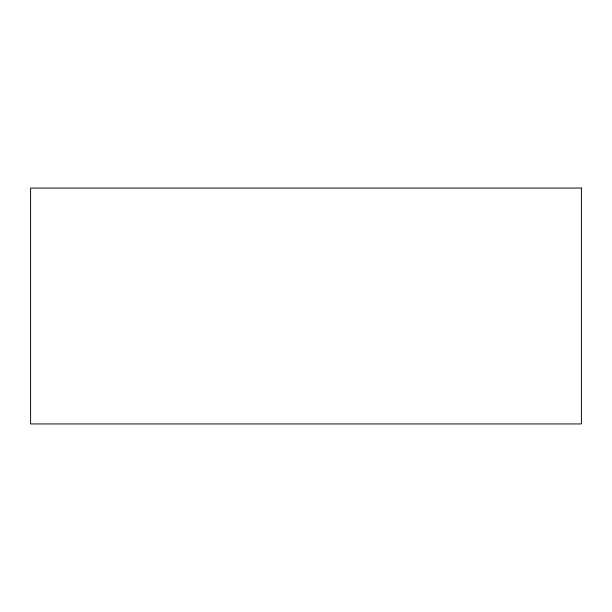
<?xml version="1.0" encoding="UTF-8"?>
<svg xmlns="http://www.w3.org/2000/svg" width="612" height="612" viewBox="0 0 612 612"><rect width="100%" height="100%" fill="white"/><g stroke="black" fill="none" stroke-linecap="round" stroke-linejoin="round"><path stroke-width="0.92" d="M581.4 188.06L30.6 188.06L30.6 423.94L581.4 423.94L581.4 188.06"/></g></svg>
